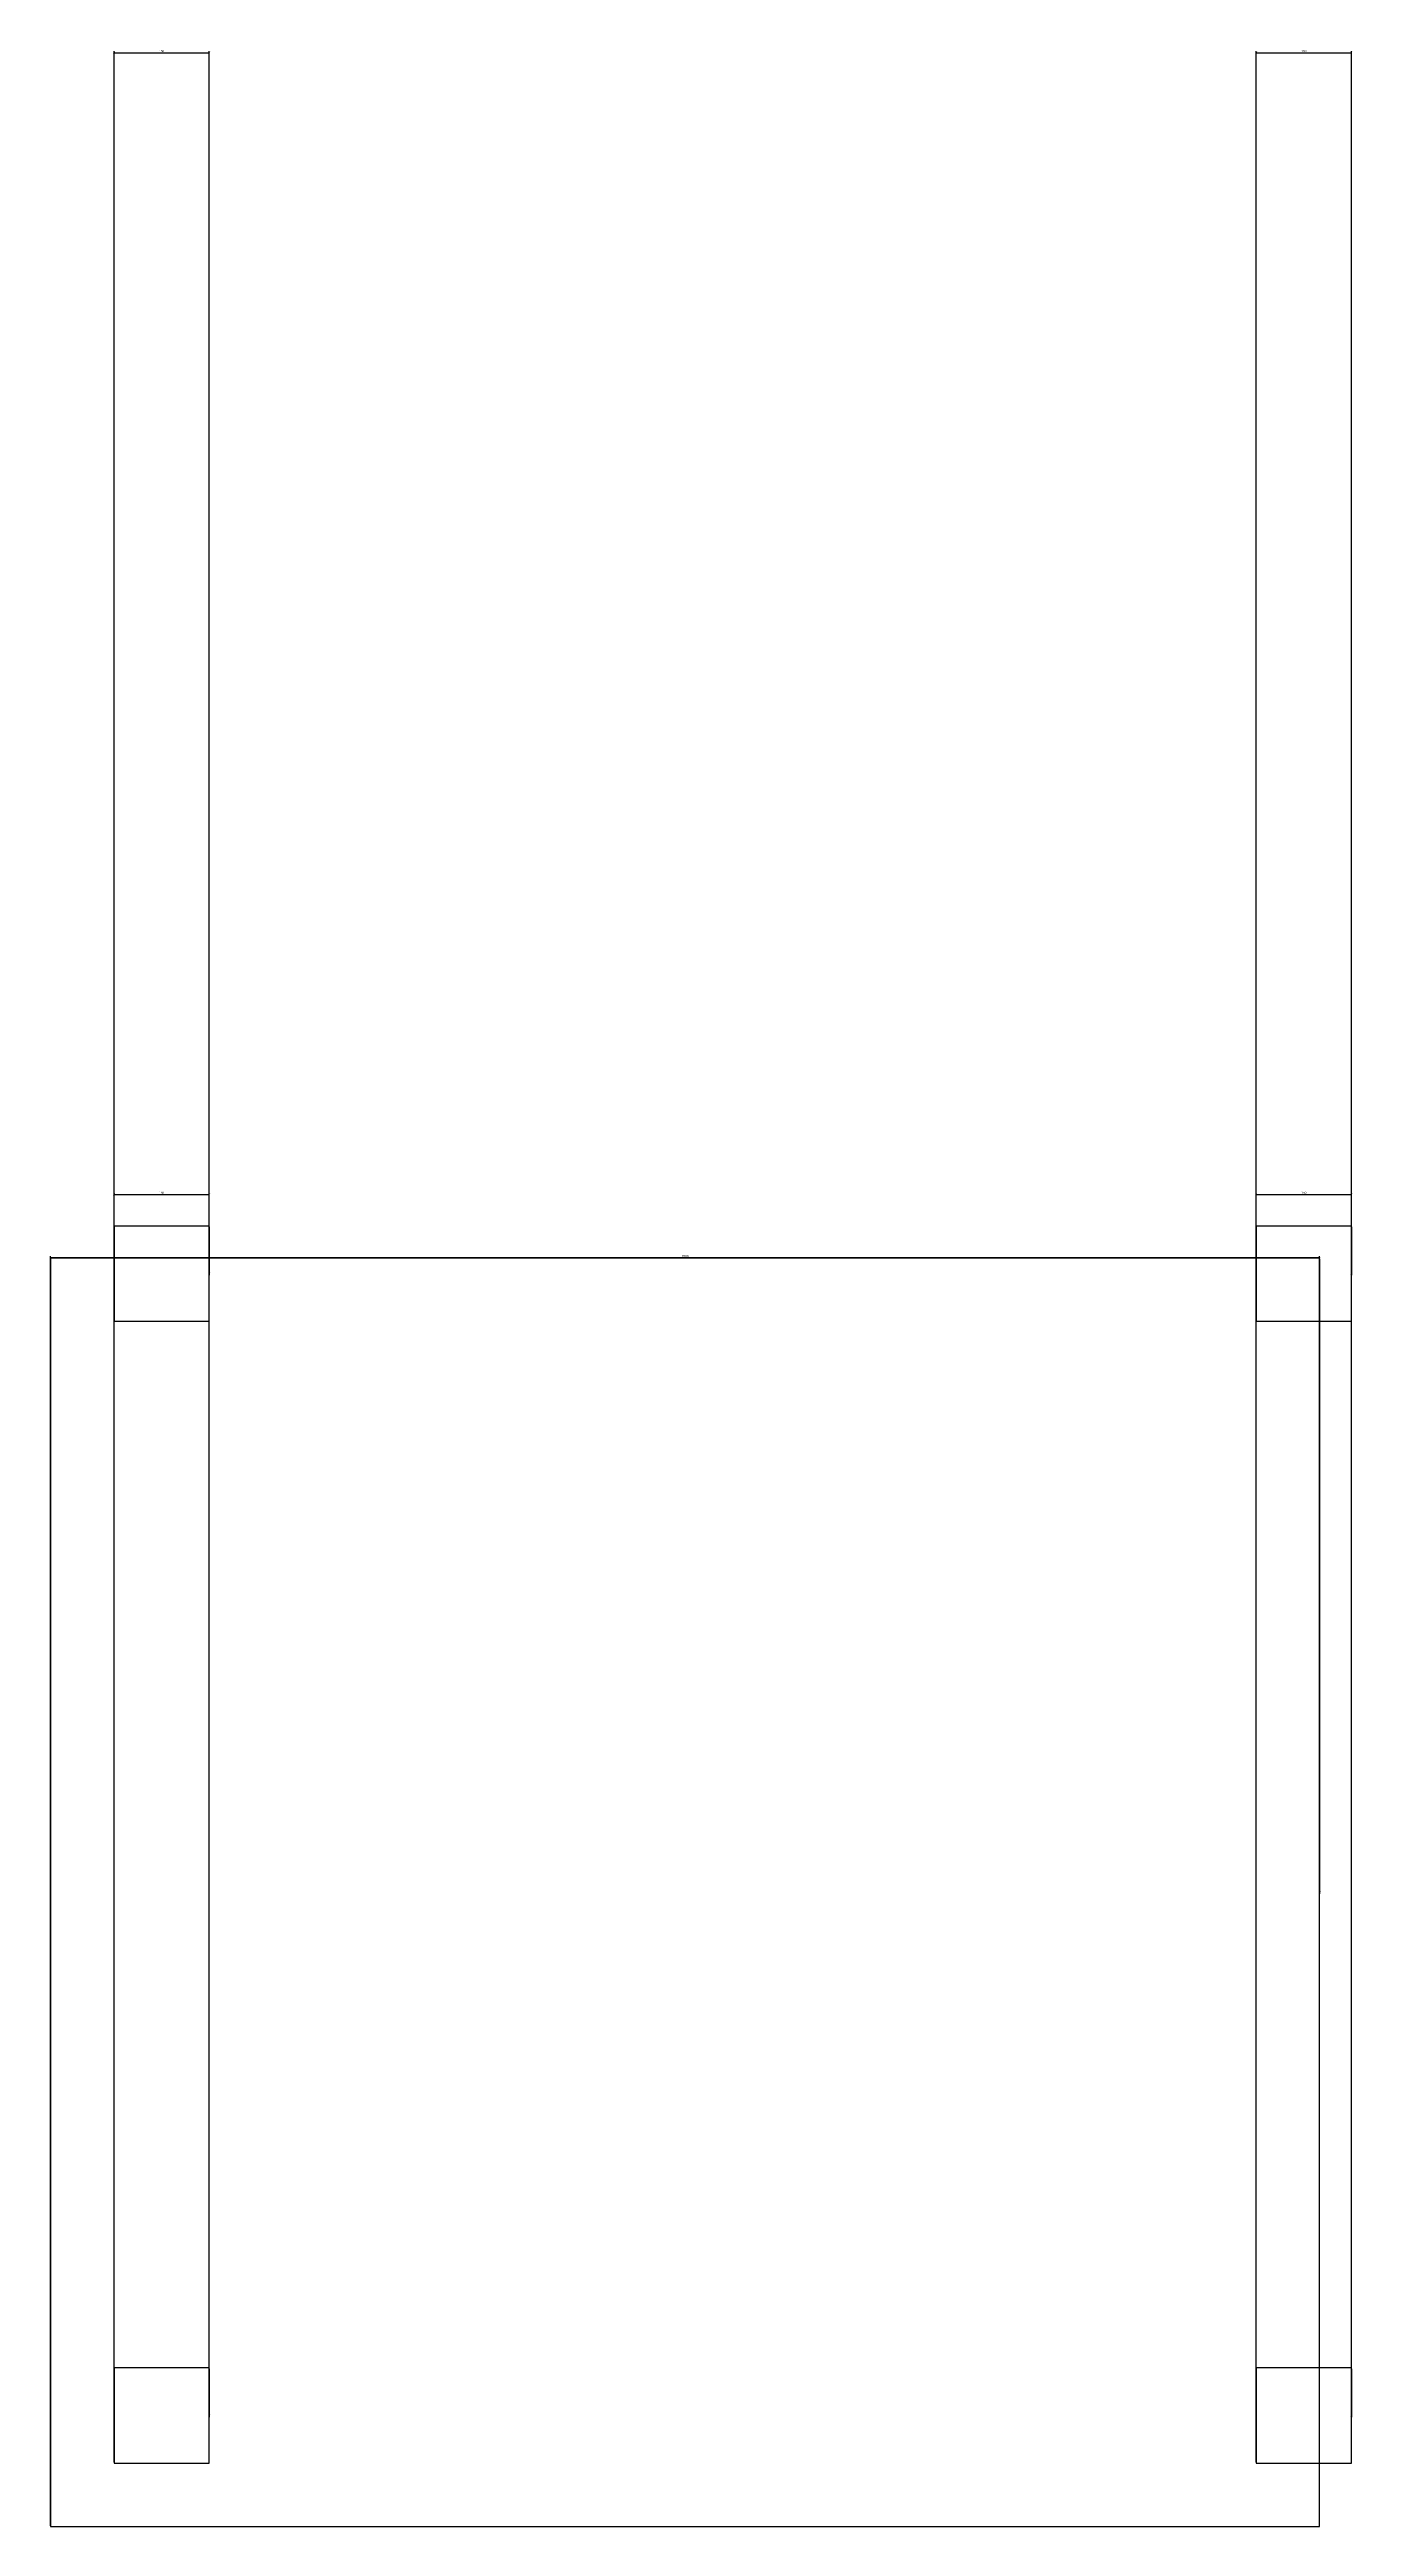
# Model space of a CAD drawing. Header units: millimetres. Extents: x 4998 to 7052, y 5000 to 8905.
import ezdxf

# ---------------------------------------------------------------- set-up
doc = ezdxf.new("R2010")
doc.units = ezdxf.units.MM
doc.layers.add('0-STRUCTURAL', color=1, linetype='Continuous')
doc.layers.add('2-DIMENSIONS-LINEAR', color=7, linetype='Continuous')
doc.dimstyles.new('STRUCTURAL', dxfattribs={"dimtxt": 3.5, "dimasz": 3, "dimexe": 2.5, "dimexo": 1.25, "dimgap": 1, "dimtad": 1, "dimblk": 'ARCHTICK', "dimcen": 2.5, "dimazin": 3, "dimtfac": 1, "dimtmove": 0, "dimatfit": 3})

# ---------------------------------------------------------------- blocks, each defined once
blk = doc.blocks.new('_ARCHTICK')
at = {"color": 0, "linetype": 'BYBLOCK', "const_width": 0.15}
blk.add_lwpolyline([(-0.5, -0.5), (0.5, 0.5)], dxfattribs=at)

msp = doc.modelspace()

# ---------------------------------------------------------------- linework, layer by layer
at = {"layer": '0-STRUCTURAL'}
msp.add_lwpolyline([(5000, 5000), (7000, 5000), (7000, 7000), (5000, 7000), (5000, 5000)], close=True, dxfattribs=at)
at = {"layer": '0-STRUCTURAL-LEGS'}
for points in [[(5100, 6900), (5250, 6900), (5250, 7050), (5100, 7050), (5100, 6900)], [(6900, 6900), (7050, 6900), (7050, 7050), (6900, 7050), (6900, 6900)], [(5100, 5100), (5250, 5100), (5250, 5250), (5100, 5250), (5100, 5100)], [(6900, 5100), (7050, 5100), (7050, 5250), (6900, 5250), (6900, 5100)]]:
    msp.add_lwpolyline(points, close=True, dxfattribs=at)

# ---------------------------------------------------------------- dimensions: what is measured, and where the dimension line sits
at = {"layer": '2-DIMENSIONS-LINEAR'}
for base, p1, p2 in [((5100, 8900), (5100, 6900), (5250, 6900)), ((6900, 8900), (6900, 6900), (7050, 6900)), ((5100, 7100), (5100, 5100), (5250, 5100)), ((6900, 7100), (6900, 5100), (7050, 5100)), ((5250, 6975), (5250, 6900), (5250, 7050)), ((7050, 6975), (7050, 6900), (7050, 7050)), ((5000, 7000), (5000, 5000), (7000, 5000)), ((7000, 6000), (7000, 5000), (7000, 7000)), ((5250, 5175), (5250, 5100), (5250, 5250)), ((7050, 5175), (7050, 5100), (7050, 5250))]:
    msp.add_linear_dim(base=base, p1=p1, p2=p2, dimstyle='STRUCTURAL', dxfattribs=at).render()

doc.saveas('drawing.dxf')
